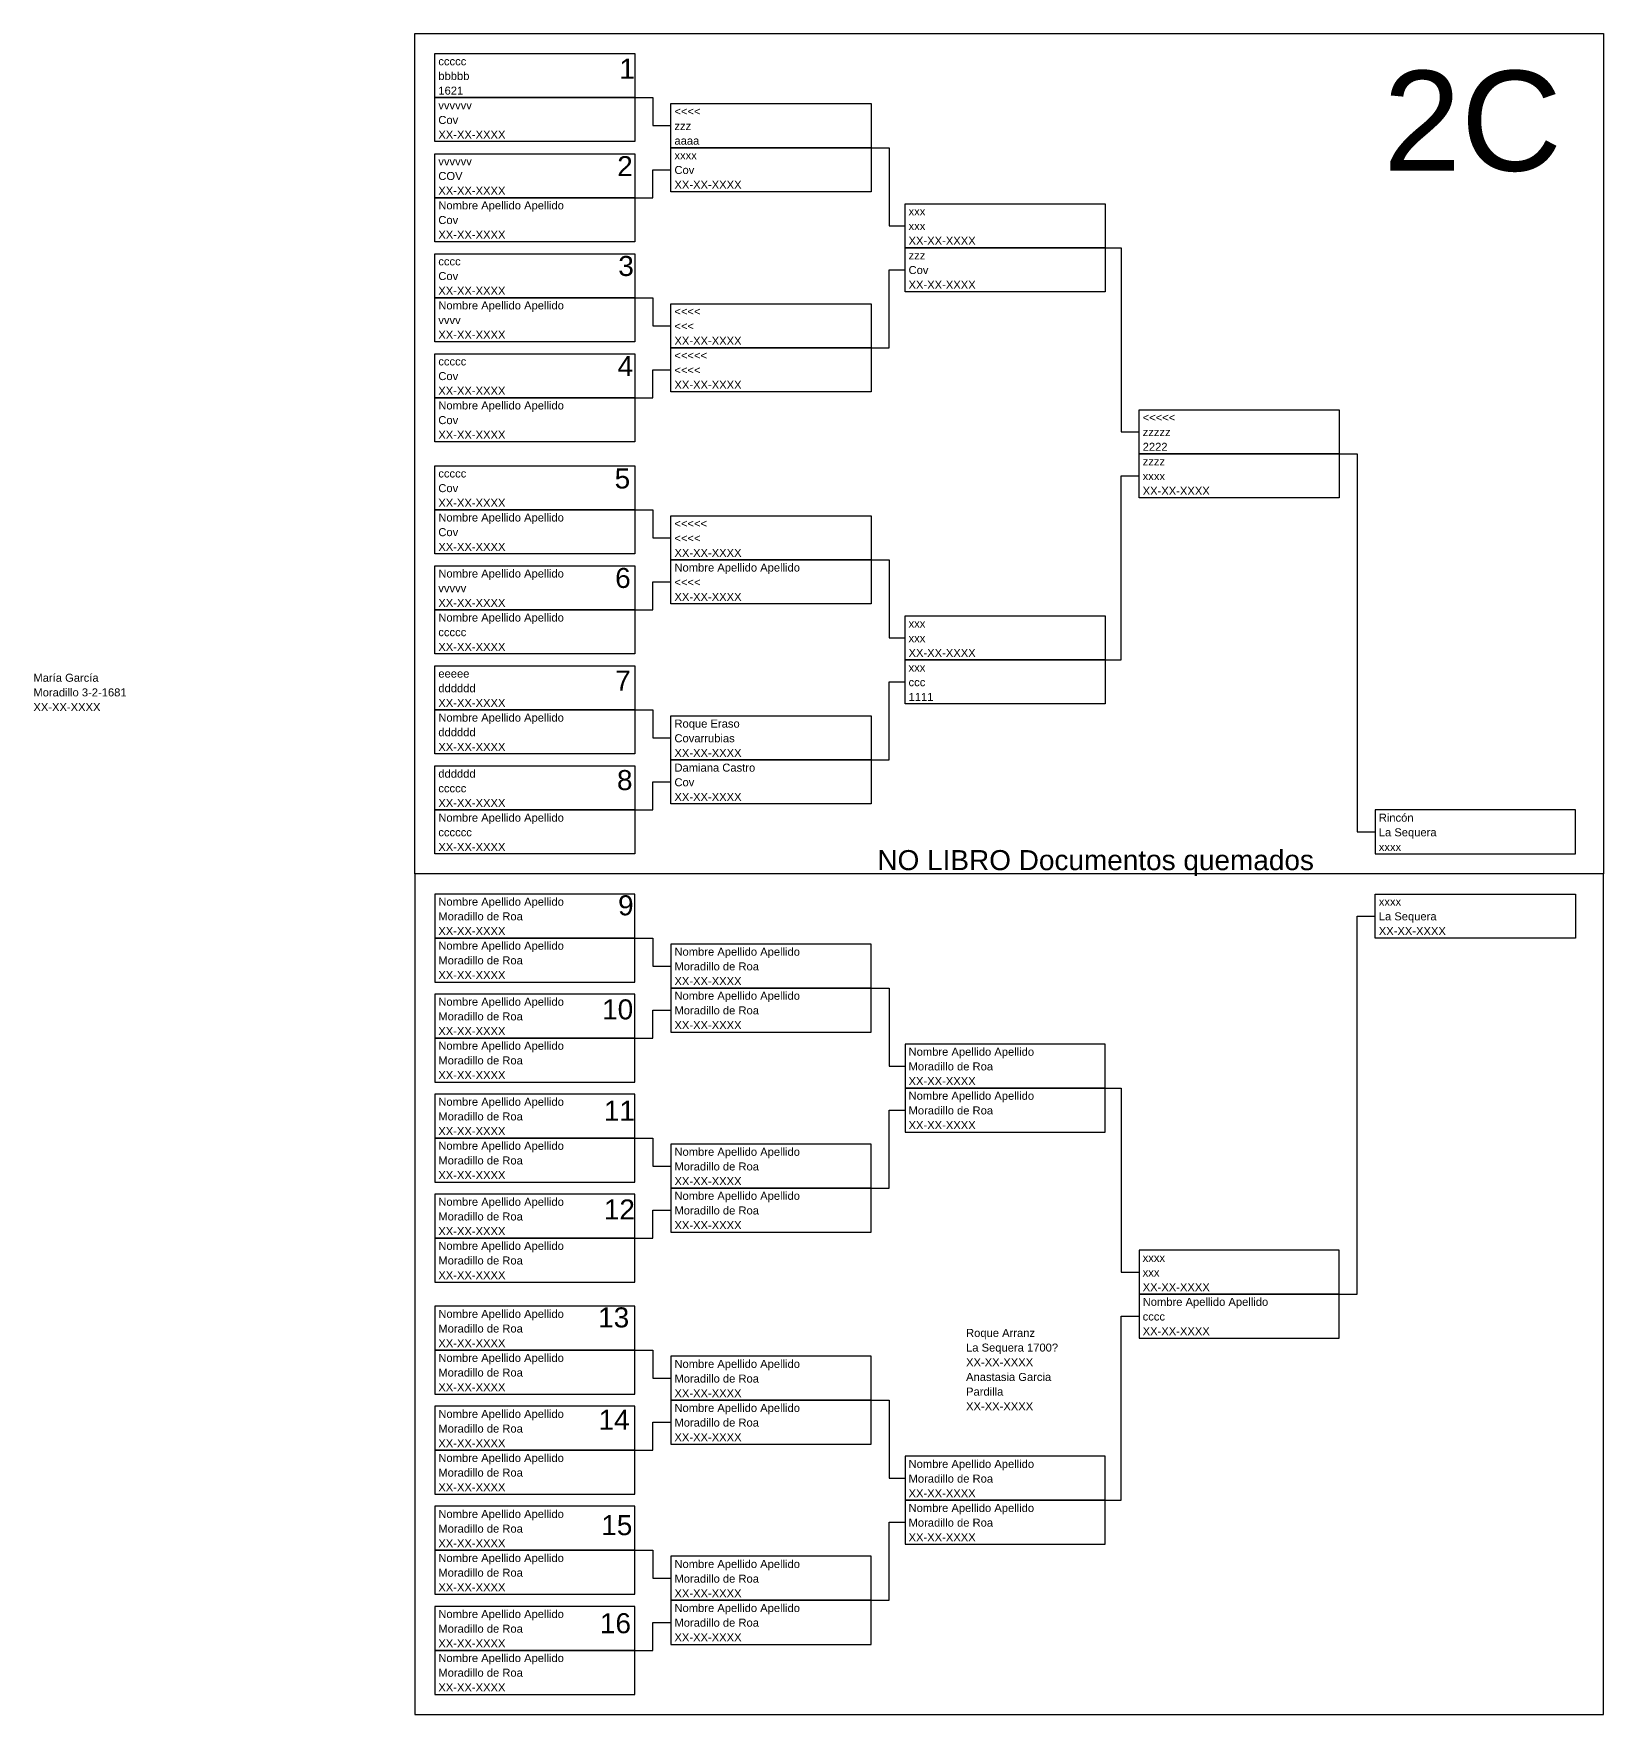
# Model space of a CAD drawing. Header units: millimetres. Extents: x -16844 to 23151, y -8543 to 4892.
# Drawn here: x -533.7 to -141.5, y -500 to -80 of the extents above; entities that cross this region are included whole.
import ezdxf
from ezdxf.enums import TextEntityAlignment as Align

# ---------------------------------------------------------------- set-up
doc = ezdxf.new("R2010")
doc.units = ezdxf.units.MM
doc.layers.add('Arroyo', color=30, linetype='Continuous')
doc.styles.add('Arial', font='arial.ttf', dxfattribs={"height": 0.01})

# ---------------------------------------------------------------- blocks, each defined once
blk = doc.blocks.new('Hoja superior')
for points in [[(0, 210), (297, 210), (297, 0), (0, 0)], [(5, 205), (55, 205), (55, 194), (5, 194)], [(5, 194), (55, 194), (55, 183), (5, 183)], [(64, 192.5), (114, 192.5), (114, 181.5), (64, 181.5)], [(64, 181.5), (114, 181.5), (114, 170.5), (64, 170.5)], [(5, 180), (55, 180), (55, 169), (5, 169)], [(5, 169), (55, 169), (55, 158), (5, 158)], [(122.5, 167.5), (172.5, 167.5), (172.5, 156.5), (122.5, 156.5)], [(122.5, 156.5), (172.5, 156.5), (172.5, 145.5), (122.5, 145.5)], [(5, 155), (55, 155), (55, 144), (5, 144)], [(5, 144), (55, 144), (55, 133), (5, 133)], [(64, 142.5), (114, 142.5), (114, 131.5), (64, 131.5)], [(64, 131.5), (114, 131.5), (114, 120.5), (64, 120.5)], [(5, 130), (55, 130), (55, 119), (5, 119)], [(5, 119), (55, 119), (55, 108), (5, 108)], [(181, 116), (231, 116), (231, 105), (181, 105)], [(181, 105), (231, 105), (231, 94), (181, 94)], [(5, 102), (55, 102), (55, 91), (5, 91)], [(5, 91), (55, 91), (55, 80), (5, 80)], [(64, 89.5), (114, 89.5), (114, 78.5), (64, 78.5)], [(5, 77), (55, 77), (55, 66), (5, 66)], [(64, 78.5), (114, 78.5), (114, 67.5), (64, 67.5)], [(5, 66), (55, 66), (55, 55), (5, 55)], [(122.5, 64.5), (172.5, 64.5), (172.5, 53.5), (122.5, 53.5)], [(5, 52), (55, 52), (55, 41), (5, 41)], [(122.5, 53.5), (172.5, 53.5), (172.5, 42.5), (122.5, 42.5)], [(5, 41), (55, 41), (55, 30), (5, 30)], [(64, 39.5), (114, 39.5), (114, 28.5), (64, 28.5)], [(5, 27), (55, 27), (55, 16), (5, 16)], [(64, 28.5), (114, 28.5), (114, 17.5), (64, 17.5)], [(5, 16), (55, 16), (55, 5), (5, 5)], [(240, 5), (290, 5), (290, 16), (240, 16)]]:
    blk.add_lwpolyline(points, close=True)
for points in [[(55, 194), (59.5, 194), (59.5, 187), (64, 187)], [(114, 181.5), (118.5, 181.5), (118.5, 162), (122.5, 162)], [(55, 169), (59.5, 169), (59.5, 176), (64, 176)], [(172.5, 156.5), (176.5, 156.5), (176.5, 110.5), (181, 110.5)], [(114, 131.5), (118.5, 131.5), (118.5, 151), (122.5, 151)], [(55, 144), (59.5, 144), (59.5, 137), (64, 137)], [(55, 119), (59.5, 119), (59.5, 126), (64, 126)], [(231, 105), (235.5, 105), (235.5, 10.5), (240, 10.5)], [(172.5, 53.5), (176.5, 53.5), (176.5, 99.5), (181, 99.5)], [(55, 91), (59.5, 91), (59.5, 84), (64, 84)], [(114, 78.5), (118.5, 78.5), (118.5, 59), (122.5, 59)], [(55, 66), (59.5, 66), (59.5, 73), (64, 73)], [(114, 28.5), (118.5, 28.5), (118.5, 48), (122.5, 48)], [(55, 41), (59.5, 41), (59.5, 34), (64, 34)], [(55, 16), (59.5, 16), (59.5, 23), (64, 23)]]:
    blk.add_lwpolyline(points)
blk = doc.blocks.new('Hoja inferior')
for points in [[(0, -210), (297, -210), (297, 0), (0, 0)], [(5, -16), (55, -16), (55, -5), (5, -5)], [(240, -5), (290, -5), (290, -16), (240, -16)], [(5, -27), (55, -27), (55, -16), (5, -16)], [(64, -28.5), (114, -28.5), (114, -17.5), (64, -17.5)], [(64, -39.5), (114, -39.5), (114, -28.5), (64, -28.5)], [(5, -41), (55, -41), (55, -30), (5, -30)], [(5, -52), (55, -52), (55, -41), (5, -41)], [(122.5, -53.5), (172.5, -53.5), (172.5, -42.5), (122.5, -42.5)], [(122.5, -64.5), (172.5, -64.5), (172.5, -53.5), (122.5, -53.5)], [(5, -66), (55, -66), (55, -55), (5, -55)], [(5, -77), (55, -77), (55, -66), (5, -66)], [(64, -78.5), (114, -78.5), (114, -67.5), (64, -67.5)], [(64, -89.5), (114, -89.5), (114, -78.5), (64, -78.5)], [(5, -91), (55, -91), (55, -80), (5, -80)], [(5, -102), (55, -102), (55, -91), (5, -91)], [(181, -105), (231, -105), (231, -94), (181, -94)], [(5, -119), (55, -119), (55, -108), (5, -108)], [(181, -116), (231, -116), (231, -105), (181, -105)], [(5, -130), (55, -130), (55, -119), (5, -119)], [(64, -131.5), (114, -131.5), (114, -120.5), (64, -120.5)], [(5, -144), (55, -144), (55, -133), (5, -133)], [(64, -142.5), (114, -142.5), (114, -131.5), (64, -131.5)], [(5, -155), (55, -155), (55, -144), (5, -144)], [(122.5, -156.5), (172.5, -156.5), (172.5, -145.5), (122.5, -145.5)], [(5, -169), (55, -169), (55, -158), (5, -158)], [(122.5, -167.5), (172.5, -167.5), (172.5, -156.5), (122.5, -156.5)], [(5, -180), (55, -180), (55, -169), (5, -169)], [(64, -181.5), (114, -181.5), (114, -170.5), (64, -170.5)], [(5, -194), (55, -194), (55, -183), (5, -183)], [(64, -192.5), (114, -192.5), (114, -181.5), (64, -181.5)], [(5, -205), (55, -205), (55, -194), (5, -194)]]:
    blk.add_lwpolyline(points, close=True)
for points in [[(231, -105), (235.5, -105), (235.5, -10.5), (240, -10.5)], [(55, -16), (59.5, -16), (59.5, -23), (64, -23)], [(114, -28.5), (118.5, -28.5), (118.5, -48), (122.5, -48)], [(55, -41), (59.5, -41), (59.5, -34), (64, -34)], [(172.5, -53.5), (176.5, -53.5), (176.5, -99.5), (181, -99.5)], [(114, -78.5), (118.5, -78.5), (118.5, -59), (122.5, -59)], [(55, -66), (59.5, -66), (59.5, -73), (64, -73)], [(55, -91), (59.5, -91), (59.5, -84), (64, -84)], [(172.5, -156.5), (176.5, -156.5), (176.5, -110.5), (181, -110.5)], [(55, -119), (59.5, -119), (59.5, -126), (64, -126)], [(114, -131.5), (118.5, -131.5), (118.5, -151), (122.5, -151)], [(55, -144), (59.5, -144), (59.5, -137), (64, -137)], [(114, -181.5), (118.5, -181.5), (118.5, -162), (122.5, -162)], [(55, -169), (59.5, -169), (59.5, -176), (64, -176)], [(55, -194), (59.5, -194), (59.5, -187), (64, -187)]]:
    blk.add_lwpolyline(points)
blk = doc.blocks.new('Casilla')
at = {"style": 'Arial'}
for tag, p in [('NOMBRE', (0.88, 8.08)), ('LUGAR_NACIMIENTO', (0.88, 4.42)), ('FECHA', (0.88, 0.75))]:
    blk.add_attdef(tag, p, '', height=2, dxfattribs=at)

msp = doc.modelspace()

# ---------------------------------------------------------------- block references
for p, values in [((-433.48, -96), {'NOMBRE': 'ccccc', 'LUGAR_NACIMIENTO': 'bbbbb', 'FECHA': '1621'}), ((-433.48, -107), {'NOMBRE': 'vvvvvv', 'LUGAR_NACIMIENTO': 'Cov', 'FECHA': 'XX-XX-XXXX'}), ((-374.48, -108.5), {'NOMBRE': '<<<<', 'LUGAR_NACIMIENTO': 'zzz', 'FECHA': 'aaaa'}), ((-433.48, -121), {'NOMBRE': 'vvvvvv', 'LUGAR_NACIMIENTO': 'COV', 'FECHA': 'XX-XX-XXXX'}), ((-374.48, -119.5), {'NOMBRE': 'xxxx', 'LUGAR_NACIMIENTO': 'Cov', 'FECHA': 'XX-XX-XXXX'}), ((-433.48, -132), {'NOMBRE': 'Nombre Apellido Apellido', 'LUGAR_NACIMIENTO': 'Cov', 'FECHA': 'XX-XX-XXXX'}), ((-315.98, -133.5), {'NOMBRE': 'xxx', 'LUGAR_NACIMIENTO': 'xxx', 'FECHA': 'XX-XX-XXXX'}), ((-433.48, -146), {'NOMBRE': 'cccc', 'LUGAR_NACIMIENTO': 'Cov', 'FECHA': 'XX-XX-XXXX'}), ((-315.98, -144.5), {'NOMBRE': 'zzz', 'LUGAR_NACIMIENTO': 'Cov', 'FECHA': 'XX-XX-XXXX'}), ((-433.48, -157), {'NOMBRE': 'Nombre Apellido Apellido', 'LUGAR_NACIMIENTO': 'vvvv', 'FECHA': 'XX-XX-XXXX'}), ((-374.48, -158.5), {'NOMBRE': '<<<<', 'LUGAR_NACIMIENTO': '<<<', 'FECHA': 'XX-XX-XXXX'}), ((-433.48, -171), {'NOMBRE': 'ccccc', 'LUGAR_NACIMIENTO': 'Cov', 'FECHA': 'XX-XX-XXXX'}), ((-374.48, -169.5), {'NOMBRE': '<<<<<', 'LUGAR_NACIMIENTO': '<<<<', 'FECHA': 'XX-XX-XXXX'}), ((-433.48, -182), {'NOMBRE': 'Nombre Apellido Apellido', 'LUGAR_NACIMIENTO': 'Cov', 'FECHA': 'XX-XX-XXXX'}), ((-257.48, -185), {'NOMBRE': '<<<<<', 'LUGAR_NACIMIENTO': 'zzzzz', 'FECHA': '2222'}), ((-257.48, -196), {'NOMBRE': 'zzzz', 'LUGAR_NACIMIENTO': 'xxxx', 'FECHA': 'XX-XX-XXXX'}), ((-433.48, -199), {'NOMBRE': 'ccccc', 'LUGAR_NACIMIENTO': 'Cov', 'FECHA': 'XX-XX-XXXX'}), ((-433.48, -210), {'NOMBRE': 'Nombre Apellido Apellido', 'LUGAR_NACIMIENTO': 'Cov', 'FECHA': 'XX-XX-XXXX'}), ((-374.48, -211.5), {'NOMBRE': '<<<<<', 'LUGAR_NACIMIENTO': '<<<<', 'FECHA': 'XX-XX-XXXX'}), ((-433.48, -224), {'NOMBRE': 'Nombre Apellido Apellido', 'LUGAR_NACIMIENTO': 'vvvvv', 'FECHA': 'XX-XX-XXXX'}), ((-374.48, -222.5), {'NOMBRE': 'Nombre Apellido Apellido', 'LUGAR_NACIMIENTO': '<<<<', 'FECHA': 'XX-XX-XXXX'}), ((-433.48, -235), {'NOMBRE': 'Nombre Apellido Apellido', 'LUGAR_NACIMIENTO': 'ccccc', 'FECHA': 'XX-XX-XXXX'}), ((-315.98, -236.5), {'NOMBRE': 'xxx', 'LUGAR_NACIMIENTO': 'xxx', 'FECHA': 'XX-XX-XXXX'}), ((-433.48, -249), {'NOMBRE': 'eeeee', 'LUGAR_NACIMIENTO': 'dddddd', 'FECHA': 'XX-XX-XXXX'}), ((-315.98, -247.5), {'NOMBRE': 'xxx', 'LUGAR_NACIMIENTO': 'ccc', 'FECHA': '1111'}), ((-534.67, -250.04), {'NOMBRE': 'María García', 'LUGAR_NACIMIENTO': 'Moradillo 3-2-1681', 'FECHA': 'XX-XX-XXXX'}), ((-433.48, -260), {'NOMBRE': 'Nombre Apellido Apellido', 'LUGAR_NACIMIENTO': 'dddddd', 'FECHA': 'XX-XX-XXXX'}), ((-374.48, -261.5), {'NOMBRE': 'Roque Eraso', 'LUGAR_NACIMIENTO': 'Covarrubias', 'FECHA': 'XX-XX-XXXX'}), ((-433.48, -274), {'NOMBRE': 'dddddd', 'LUGAR_NACIMIENTO': 'ccccc', 'FECHA': 'XX-XX-XXXX'}), ((-374.48, -272.5), {'NOMBRE': 'Damiana Castro', 'LUGAR_NACIMIENTO': 'Cov', 'FECHA': 'XX-XX-XXXX'}), ((-433.48, -285), {'NOMBRE': 'Nombre Apellido Apellido', 'LUGAR_NACIMIENTO': 'cccccc', 'FECHA': 'XX-XX-XXXX'}), ((-198.48, -285), {'NOMBRE': 'Rincón', 'LUGAR_NACIMIENTO': 'La Sequera', 'FECHA': 'xxxx'}), ((-433.48, -306), {'NOMBRE': 'Nombre Apellido Apellido', 'LUGAR_NACIMIENTO': 'Moradillo de Roa', 'FECHA': 'XX-XX-XXXX'}), ((-198.48, -306), {'NOMBRE': 'xxxx', 'LUGAR_NACIMIENTO': 'La Sequera', 'FECHA': 'XX-XX-XXXX'}), ((-433.48, -317), {'NOMBRE': 'Nombre Apellido Apellido', 'LUGAR_NACIMIENTO': 'Moradillo de Roa', 'FECHA': 'XX-XX-XXXX'}), ((-374.48, -318.5), {'NOMBRE': 'Nombre Apellido Apellido', 'LUGAR_NACIMIENTO': 'Moradillo de Roa', 'FECHA': 'XX-XX-XXXX'}), ((-433.48, -331), {'NOMBRE': 'Nombre Apellido Apellido', 'LUGAR_NACIMIENTO': 'Moradillo de Roa', 'FECHA': 'XX-XX-XXXX'}), ((-374.48, -329.5), {'NOMBRE': 'Nombre Apellido Apellido', 'LUGAR_NACIMIENTO': 'Moradillo de Roa', 'FECHA': 'XX-XX-XXXX'}), ((-433.48, -342), {'NOMBRE': 'Nombre Apellido Apellido', 'LUGAR_NACIMIENTO': 'Moradillo de Roa', 'FECHA': 'XX-XX-XXXX'}), ((-315.98, -343.5), {'NOMBRE': 'Nombre Apellido Apellido', 'LUGAR_NACIMIENTO': 'Moradillo de Roa', 'FECHA': 'XX-XX-XXXX'}), ((-315.98, -354.5), {'NOMBRE': 'Nombre Apellido Apellido', 'LUGAR_NACIMIENTO': 'Moradillo de Roa', 'FECHA': 'XX-XX-XXXX'}), ((-433.48, -356), {'NOMBRE': 'Nombre Apellido Apellido', 'LUGAR_NACIMIENTO': 'Moradillo de Roa', 'FECHA': 'XX-XX-XXXX'}), ((-433.48, -367), {'NOMBRE': 'Nombre Apellido Apellido', 'LUGAR_NACIMIENTO': 'Moradillo de Roa', 'FECHA': 'XX-XX-XXXX'}), ((-374.48, -368.5), {'NOMBRE': 'Nombre Apellido Apellido', 'LUGAR_NACIMIENTO': 'Moradillo de Roa', 'FECHA': 'XX-XX-XXXX'}), ((-374.48, -379.5), {'NOMBRE': 'Nombre Apellido Apellido', 'LUGAR_NACIMIENTO': 'Moradillo de Roa', 'FECHA': 'XX-XX-XXXX'}), ((-433.48, -381), {'NOMBRE': 'Nombre Apellido Apellido', 'LUGAR_NACIMIENTO': 'Moradillo de Roa', 'FECHA': 'XX-XX-XXXX'}), ((-433.48, -392), {'NOMBRE': 'Nombre Apellido Apellido', 'LUGAR_NACIMIENTO': 'Moradillo de Roa', 'FECHA': 'XX-XX-XXXX'}), ((-257.48, -395), {'NOMBRE': 'xxxx', 'LUGAR_NACIMIENTO': 'xxx', 'FECHA': 'XX-XX-XXXX'}), ((-433.48, -409), {'NOMBRE': 'Nombre Apellido Apellido', 'LUGAR_NACIMIENTO': 'Moradillo de Roa', 'FECHA': 'XX-XX-XXXX'}), ((-257.48, -406), {'NOMBRE': 'Nombre Apellido Apellido', 'LUGAR_NACIMIENTO': 'cccc', 'FECHA': 'XX-XX-XXXX'}), ((-301.61, -413.76), {'NOMBRE': 'Roque Arranz', 'LUGAR_NACIMIENTO': 'La Sequera 1700?', 'FECHA': 'XX-XX-XXXX'}), ((-433.48, -420), {'NOMBRE': 'Nombre Apellido Apellido', 'LUGAR_NACIMIENTO': 'Moradillo de Roa', 'FECHA': 'XX-XX-XXXX'}), ((-374.48, -421.5), {'NOMBRE': 'Nombre Apellido Apellido', 'LUGAR_NACIMIENTO': 'Moradillo de Roa', 'FECHA': 'XX-XX-XXXX'}), ((-301.61, -424.76), {'NOMBRE': 'Anastasia Garcia', 'LUGAR_NACIMIENTO': 'Pardilla', 'FECHA': 'XX-XX-XXXX'}), ((-433.48, -434), {'NOMBRE': 'Nombre Apellido Apellido', 'LUGAR_NACIMIENTO': 'Moradillo de Roa', 'FECHA': 'XX-XX-XXXX'}), ((-374.48, -432.5), {'NOMBRE': 'Nombre Apellido Apellido', 'LUGAR_NACIMIENTO': 'Moradillo de Roa', 'FECHA': 'XX-XX-XXXX'}), ((-433.48, -445), {'NOMBRE': 'Nombre Apellido Apellido', 'LUGAR_NACIMIENTO': 'Moradillo de Roa', 'FECHA': 'XX-XX-XXXX'}), ((-315.98, -446.5), {'NOMBRE': 'Nombre Apellido Apellido', 'LUGAR_NACIMIENTO': 'Moradillo de Roa', 'FECHA': 'XX-XX-XXXX'}), ((-433.48, -459), {'NOMBRE': 'Nombre Apellido Apellido', 'LUGAR_NACIMIENTO': 'Moradillo de Roa', 'FECHA': 'XX-XX-XXXX'}), ((-315.98, -457.5), {'NOMBRE': 'Nombre Apellido Apellido', 'LUGAR_NACIMIENTO': 'Moradillo de Roa', 'FECHA': 'XX-XX-XXXX'}), ((-433.48, -470), {'NOMBRE': 'Nombre Apellido Apellido', 'LUGAR_NACIMIENTO': 'Moradillo de Roa', 'FECHA': 'XX-XX-XXXX'}), ((-374.48, -471.5), {'NOMBRE': 'Nombre Apellido Apellido', 'LUGAR_NACIMIENTO': 'Moradillo de Roa', 'FECHA': 'XX-XX-XXXX'}), ((-433.48, -484), {'NOMBRE': 'Nombre Apellido Apellido', 'LUGAR_NACIMIENTO': 'Moradillo de Roa', 'FECHA': 'XX-XX-XXXX'}), ((-374.48, -482.5), {'NOMBRE': 'Nombre Apellido Apellido', 'LUGAR_NACIMIENTO': 'Moradillo de Roa', 'FECHA': 'XX-XX-XXXX'}), ((-433.48, -495), {'NOMBRE': 'Nombre Apellido Apellido', 'LUGAR_NACIMIENTO': 'Moradillo de Roa', 'FECHA': 'XX-XX-XXXX'})]:
    msp.add_blockref('Casilla', p).add_auto_attribs(values)
at = {"layer": 'Arroyo'}
for name in ['Hoja superior', 'Hoja inferior']:
    msp.add_blockref(name, (-438.48, -290), dxfattribs=at)

# ---------------------------------------------------------------- texts
at = {"style": 'Arial'}
for s, p in [('1', (-383.48, -91.27)), ('2', (-384.02, -115.62)), ('3', (-383.75, -140.56)), ('4', (-383.93, -165.57)), ('5', (-384.66, -193.66)), ('6', (-384.53, -218.52)), ('7', (-384.53, -244.18)), ('8', (-384.08, -269.03)), ('NO LIBRO Documentos quemados', (-213.81, -289.03)), ('9', (-383.81, -300.33)), ('10', (-383.9, -326.33)), ('11', (-383.48, -351.66)), ('12', (-383.48, -376.33)), ('13', (-384.9, -403.3)), ('14', (-384.79, -428.88)), ('15', (-384.12, -455.21)), ('16', (-384.46, -479.72))]:
    msp.add_text(s, height=5, dxfattribs=at).set_placement(p, align=Align.RIGHT)
at = {"layer": 'Arroyo', "style": 'Arial'}
msp.add_text('2C', height=25, dxfattribs=at).set_placement((-151.86, -114.28), align=Align.RIGHT)

doc.saveas('drawing.dxf')
